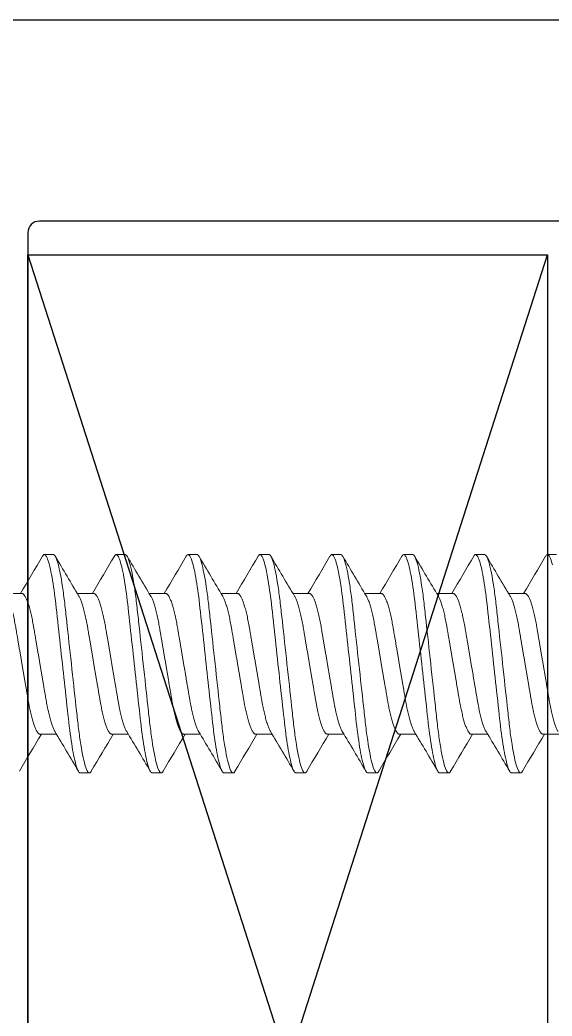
# Model space of a CAD drawing. Extents: x -7 to 79, y -106 to 76.
# Drawn here: x -3.732 to -3.269, y 56.915 to 57.782 of the extents above; entities that cross this region are included whole.
import ezdxf

# ---------------------------------------------------------------- set-up
doc = ezdxf.new("R2010")
doc.units = 0
doc.header["$MEASUREMENT"] = 0
doc.layers.get('0').update_dxf_attribs({"linetype": 'CONTINUOUS'})
for name, color, linetype in [('Ballons', 7, 'CONTINUOUS'), ('FRAME', 1, 'CONTINUOUS'), ('GLASS', 7, 'CONTINUOUS'), ('TEXT', 7, 'CONTINUOUS')]:
    doc.layers.add(name, color=color, linetype=linetype)

# ---------------------------------------------------------------- blocks, each defined once
blk = doc.blocks.new('no 10 1 in')
at = {"color": 7, "linetype": 'Continuous', "lineweight": 15}
for p, q in [((55.49545, 25.67204), (55.48764, 25.67204)), ((55.55795, 25.67204), (55.55014, 25.67204)), ((55.62045, 25.67204), (55.61264, 25.67204)), ((55.68295, 25.67204), (55.67514, 25.67204)), ((55.74545, 25.67204), (55.73764, 25.67204)), ((55.80795, 25.67204), (55.80014, 25.67204)), ((55.87045, 25.67204), (55.86264, 25.67204)), ((55.93295, 25.67204), (55.92514, 25.67204)), ((55.46811, 25.63821), (55.45375, 25.63821)), ((55.53061, 25.63821), (55.51625, 25.63821)), ((55.59311, 25.63821), (55.57875, 25.63821)), ((55.65561, 25.63821), (55.64125, 25.63821)), ((55.71811, 25.63821), (55.70375, 25.63821)), ((55.78061, 25.63821), (55.76625, 25.63821)), ((55.84311, 25.63821), (55.82875, 25.63821)), ((55.90561, 25.63821), (55.89125, 25.63821)), ((55.48373, 25.51587), (55.49809, 25.51587)), ((55.54623, 25.51587), (55.56059, 25.51587)), ((55.60873, 25.51587), (55.62309, 25.51587)), ((55.67123, 25.51587), (55.68559, 25.51587)), ((55.73373, 25.51587), (55.74809, 25.51587)), ((55.79623, 25.51587), (55.81059, 25.51587)), ((55.85873, 25.51587), (55.87309, 25.51587)), ((55.92123, 25.51587), (55.93559, 25.51587)), ((55.51889, 25.48204), (55.5267, 25.48204)), ((55.58139, 25.48204), (55.5892, 25.48204)), ((55.64389, 25.48204), (55.6517, 25.48204)), ((55.70639, 25.48204), (55.7142, 25.48204)), ((55.76889, 25.48204), (55.7767, 25.48204)), ((55.83139, 25.48204), (55.8392, 25.48204)), ((55.89389, 25.48204), (55.9017, 25.48204))]:
    blk.add_line(p, q, dxfattribs=at)
at = {"color": 7, "linetype": 'Continuous', "lineweight": 15, "flags": 128}
for points in [[(55.48597, 25.67055), (55.48605, 25.6707), (55.48647, 25.67129), (55.48687, 25.67171), (55.48726, 25.67196), (55.48764, 25.67204), (55.48807, 25.67194), (55.48852, 25.67161), (55.48898, 25.67107), (55.48946, 25.67029), (55.48995, 25.66928), (55.49044, 25.66807), (55.49094, 25.66663), (55.49145, 25.66496), (55.49196, 25.66308), (55.49242, 25.66122), (55.49288, 25.65919), (55.49334, 25.657), (55.49379, 25.65466), (55.49425, 25.65217), (55.4947, 25.64954), (55.49515, 25.64679), (55.49559, 25.64391), (55.496, 25.64108), (55.4964, 25.63816), (55.4968, 25.63515), (55.49718, 25.63208), (55.49756, 25.62895), (55.49792, 25.62576), (55.49834, 25.62193), (55.49878, 25.61796), (55.49923, 25.61385), (55.49969, 25.60963), (55.50012, 25.60576), (55.50055, 25.60181), (55.50099, 25.59779), (55.50144, 25.59371), (55.50189, 25.58959), (55.50234, 25.58543), (55.5028, 25.58124), (55.50326, 25.57704), (55.5037, 25.57305), (55.50414, 25.56907), (55.50457, 25.56512), (55.505, 25.56119), (55.50543, 25.5573), (55.50585, 25.55347), (55.50634, 25.54903), (55.50681, 25.54468), (55.50728, 25.54045), (55.50773, 25.53634), (55.50812, 25.53278), (55.5085, 25.52934), (55.50887, 25.52597), (55.50927, 25.52266), (55.50967, 25.51941), (55.51008, 25.51624), (55.51051, 25.51316), (55.51094, 25.51018), (55.51136, 25.50744), (55.51178, 25.50481), (55.51221, 25.5023), (55.51264, 25.49991), (55.51308, 25.49766), (55.51352, 25.49553), (55.51403, 25.49322), (55.51455, 25.49111), (55.51506, 25.48922), (55.51556, 25.48754), (55.51601, 25.48623), (55.51645, 25.48511), (55.51688, 25.48416), (55.5173, 25.48339), (55.51772, 25.48279), (55.51812, 25.48237), (55.51851, 25.48213), (55.51889, 25.48204), (55.51889, 25.48204)], [(55.54847, 25.67055), (55.54855, 25.6707), (55.54897, 25.67129), (55.54937, 25.67171), (55.54976, 25.67196), (55.55014, 25.67204), (55.55057, 25.67194), (55.55102, 25.67161), (55.55148, 25.67107), (55.55196, 25.67029), (55.55245, 25.66928), (55.55294, 25.66807), (55.55344, 25.66663), (55.55395, 25.66496), (55.55446, 25.66308), (55.55492, 25.66122), (55.55538, 25.65919), (55.55584, 25.657), (55.55629, 25.65466), (55.55675, 25.65217), (55.5572, 25.64954), (55.55765, 25.64679), (55.55809, 25.64391), (55.5585, 25.64108), (55.5589, 25.63816), (55.5593, 25.63515), (55.55968, 25.63208), (55.56006, 25.62895), (55.56042, 25.62576), (55.56084, 25.62193), (55.56128, 25.61796), (55.56173, 25.61385), (55.56219, 25.60963), (55.56262, 25.60576), (55.56305, 25.60181), (55.56349, 25.59779), (55.56394, 25.59371), (55.56439, 25.58959), (55.56484, 25.58543), (55.5653, 25.58124), (55.56576, 25.57704), (55.5662, 25.57305), (55.56664, 25.56907), (55.56707, 25.56512), (55.5675, 25.56119), (55.56793, 25.5573), (55.56835, 25.55347), (55.56884, 25.54903), (55.56931, 25.54468), (55.56978, 25.54045), (55.57023, 25.53634), (55.57062, 25.53278), (55.571, 25.52934), (55.57137, 25.52597), (55.57177, 25.52266), (55.57217, 25.51941), (55.57258, 25.51624), (55.57301, 25.51316), (55.57344, 25.51018), (55.57386, 25.50744), (55.57428, 25.50481), (55.57471, 25.5023), (55.57514, 25.49991), (55.57558, 25.49766), (55.57602, 25.49553), (55.57653, 25.49322), (55.57705, 25.49111), (55.57756, 25.48922), (55.57806, 25.48754), (55.57851, 25.48623), (55.57895, 25.48511), (55.57938, 25.48416), (55.5798, 25.48339), (55.58022, 25.48279), (55.58062, 25.48237), (55.58101, 25.48213), (55.58139, 25.48204), (55.58139, 25.48204)], [(55.61097, 25.67055), (55.61105, 25.6707), (55.61147, 25.67129), (55.61187, 25.67171), (55.61226, 25.67196), (55.61264, 25.67204), (55.61307, 25.67194), (55.61352, 25.67161), (55.61398, 25.67107), (55.61446, 25.67029), (55.61495, 25.66928), (55.61544, 25.66807), (55.61594, 25.66663), (55.61645, 25.66496), (55.61696, 25.66308), (55.61742, 25.66122), (55.61788, 25.65919), (55.61834, 25.657), (55.61879, 25.65466), (55.61925, 25.65217), (55.6197, 25.64954), (55.62015, 25.64679), (55.62059, 25.64391), (55.621, 25.64108), (55.6214, 25.63816), (55.6218, 25.63515), (55.62218, 25.63208), (55.62256, 25.62895), (55.62292, 25.62576), (55.62334, 25.62193), (55.62378, 25.61796), (55.62423, 25.61385), (55.62469, 25.60963), (55.62512, 25.60576), (55.62555, 25.60181), (55.62599, 25.59779), (55.62644, 25.59371), (55.62689, 25.58959), (55.62734, 25.58543), (55.6278, 25.58124), (55.62826, 25.57704), (55.6287, 25.57305), (55.62914, 25.56907), (55.62957, 25.56512), (55.63, 25.56119), (55.63043, 25.5573), (55.63085, 25.55347), (55.63134, 25.54903), (55.63181, 25.54468), (55.63228, 25.54045), (55.63273, 25.53634), (55.63312, 25.53278), (55.6335, 25.52934), (55.63387, 25.52597), (55.63427, 25.52266), (55.63467, 25.51941), (55.63508, 25.51624), (55.63551, 25.51316), (55.63594, 25.51018), (55.63636, 25.50744), (55.63678, 25.50481), (55.63721, 25.5023), (55.63764, 25.49991), (55.63808, 25.49766), (55.63852, 25.49553), (55.63903, 25.49322), (55.63955, 25.49111), (55.64006, 25.48922), (55.64056, 25.48754), (55.64101, 25.48623), (55.64145, 25.48511), (55.64188, 25.48416), (55.6423, 25.48339), (55.64272, 25.48279), (55.64312, 25.48237), (55.64351, 25.48213), (55.64389, 25.48204), (55.64389, 25.48204)], [(55.67347, 25.67055), (55.67355, 25.6707), (55.67397, 25.67129), (55.67437, 25.67171), (55.67476, 25.67196), (55.67514, 25.67204), (55.67557, 25.67194), (55.67602, 25.67161), (55.67648, 25.67107), (55.67696, 25.67029), (55.67745, 25.66928), (55.67794, 25.66807), (55.67844, 25.66663), (55.67895, 25.66496), (55.67946, 25.66308), (55.67992, 25.66122), (55.68038, 25.65919), (55.68084, 25.657), (55.68129, 25.65466), (55.68175, 25.65217), (55.6822, 25.64954), (55.68265, 25.64679), (55.68309, 25.64391), (55.6835, 25.64108), (55.6839, 25.63816), (55.6843, 25.63515), (55.68468, 25.63208), (55.68506, 25.62895), (55.68542, 25.62576), (55.68584, 25.62193), (55.68628, 25.61796), (55.68673, 25.61385), (55.68719, 25.60963), (55.68762, 25.60576), (55.68805, 25.60181), (55.68849, 25.59779), (55.68894, 25.59371), (55.68939, 25.58959), (55.68984, 25.58543), (55.6903, 25.58124), (55.69076, 25.57704), (55.6912, 25.57305), (55.69164, 25.56907), (55.69207, 25.56512), (55.6925, 25.56119), (55.69293, 25.5573), (55.69335, 25.55347), (55.69384, 25.54903), (55.69431, 25.54468), (55.69478, 25.54045), (55.69523, 25.53634), (55.69562, 25.53278), (55.696, 25.52934), (55.69637, 25.52597), (55.69677, 25.52266), (55.69717, 25.51941), (55.69758, 25.51624), (55.69801, 25.51316), (55.69844, 25.51018), (55.69886, 25.50744), (55.69928, 25.50481), (55.69971, 25.5023), (55.70014, 25.49991), (55.70058, 25.49766), (55.70102, 25.49553), (55.70153, 25.49322), (55.70205, 25.49111), (55.70256, 25.48922), (55.70306, 25.48754), (55.70351, 25.48623), (55.70395, 25.48511), (55.70438, 25.48416), (55.7048, 25.48339), (55.70522, 25.48279), (55.70562, 25.48237), (55.70601, 25.48213), (55.70639, 25.48204), (55.70639, 25.48204)], [(55.73597, 25.67055), (55.73605, 25.6707), (55.73647, 25.67129), (55.73687, 25.67171), (55.73726, 25.67196), (55.73764, 25.67204), (55.73807, 25.67194), (55.73852, 25.67161), (55.73898, 25.67107), (55.73946, 25.67029), (55.73995, 25.66928), (55.74044, 25.66807), (55.74094, 25.66663), (55.74145, 25.66496), (55.74196, 25.66308), (55.74242, 25.66122), (55.74288, 25.65919), (55.74334, 25.657), (55.74379, 25.65466), (55.74425, 25.65217), (55.7447, 25.64954), (55.74515, 25.64679), (55.74559, 25.64391), (55.746, 25.64108), (55.7464, 25.63816), (55.7468, 25.63515), (55.74718, 25.63208), (55.74756, 25.62895), (55.74792, 25.62576), (55.74834, 25.62193), (55.74878, 25.61796), (55.74923, 25.61385), (55.74969, 25.60963), (55.75012, 25.60576), (55.75055, 25.60181), (55.75099, 25.59779), (55.75144, 25.59371), (55.75189, 25.58959), (55.75234, 25.58543), (55.7528, 25.58124), (55.75326, 25.57704), (55.7537, 25.57305), (55.75414, 25.56907), (55.75457, 25.56512), (55.755, 25.56119), (55.75543, 25.5573), (55.75585, 25.55347), (55.75634, 25.54903), (55.75681, 25.54468), (55.75728, 25.54045), (55.75773, 25.53634), (55.75812, 25.53278), (55.7585, 25.52934), (55.75887, 25.52597), (55.75927, 25.52266), (55.75967, 25.51941), (55.76008, 25.51624), (55.76051, 25.51316), (55.76094, 25.51018), (55.76136, 25.50744), (55.76178, 25.50481), (55.76221, 25.5023), (55.76264, 25.49991), (55.76308, 25.49766), (55.76352, 25.49553), (55.76403, 25.49322), (55.76455, 25.49111), (55.76506, 25.48922), (55.76556, 25.48754), (55.76601, 25.48623), (55.76645, 25.48511), (55.76688, 25.48416), (55.7673, 25.48339), (55.76772, 25.48279), (55.76812, 25.48237), (55.76851, 25.48213), (55.76889, 25.48204), (55.76889, 25.48204)], [(55.79847, 25.67055), (55.79855, 25.6707), (55.79897, 25.67129), (55.79937, 25.67171), (55.79976, 25.67196), (55.80014, 25.67204), (55.80057, 25.67194), (55.80102, 25.67161), (55.80148, 25.67107), (55.80196, 25.67029), (55.80245, 25.66928), (55.80294, 25.66807), (55.80344, 25.66663), (55.80395, 25.66496), (55.80446, 25.66308), (55.80492, 25.66122), (55.80538, 25.65919), (55.80584, 25.657), (55.80629, 25.65466), (55.80675, 25.65217), (55.8072, 25.64954), (55.80765, 25.64679), (55.80809, 25.64391), (55.8085, 25.64108), (55.8089, 25.63816), (55.8093, 25.63515), (55.80968, 25.63208), (55.81006, 25.62895), (55.81042, 25.62576), (55.81084, 25.62193), (55.81128, 25.61796), (55.81173, 25.61385), (55.81219, 25.60963), (55.81262, 25.60576), (55.81305, 25.60181), (55.81349, 25.59779), (55.81394, 25.59371), (55.81439, 25.58959), (55.81484, 25.58543), (55.8153, 25.58124), (55.81576, 25.57704), (55.8162, 25.57305), (55.81664, 25.56907), (55.81707, 25.56512), (55.8175, 25.56119), (55.81793, 25.5573), (55.81835, 25.55347), (55.81884, 25.54903), (55.81931, 25.54468), (55.81978, 25.54045), (55.82023, 25.53634), (55.82062, 25.53278), (55.821, 25.52934), (55.82137, 25.52597), (55.82177, 25.52266), (55.82217, 25.51941), (55.82258, 25.51624), (55.82301, 25.51316), (55.82344, 25.51018), (55.82386, 25.50744), (55.82428, 25.50481), (55.82471, 25.5023), (55.82514, 25.49991), (55.82558, 25.49766), (55.82602, 25.49553), (55.82653, 25.49322), (55.82705, 25.49111), (55.82756, 25.48922), (55.82806, 25.48754), (55.82851, 25.48623), (55.82895, 25.48511), (55.82938, 25.48416), (55.8298, 25.48339), (55.83022, 25.48279), (55.83062, 25.48237), (55.83101, 25.48213), (55.83139, 25.48204), (55.83139, 25.48204)], [(55.86097, 25.67055), (55.86105, 25.6707), (55.86147, 25.67129), (55.86187, 25.67171), (55.86226, 25.67196), (55.86264, 25.67204), (55.86307, 25.67194), (55.86352, 25.67161), (55.86398, 25.67107), (55.86446, 25.67029), (55.86495, 25.66928), (55.86544, 25.66807), (55.86594, 25.66663), (55.86645, 25.66496), (55.86696, 25.66308), (55.86742, 25.66122), (55.86788, 25.65919), (55.86834, 25.657), (55.86879, 25.65466), (55.86925, 25.65217), (55.8697, 25.64954), (55.87015, 25.64679), (55.87059, 25.64391), (55.871, 25.64108), (55.8714, 25.63816), (55.8718, 25.63515), (55.87218, 25.63208), (55.87256, 25.62895), (55.87292, 25.62576), (55.87334, 25.62193), (55.87378, 25.61796), (55.87423, 25.61385), (55.87469, 25.60963), (55.87512, 25.60576), (55.87555, 25.60181), (55.87599, 25.59779), (55.87644, 25.59371), (55.87689, 25.58959), (55.87735, 25.58543), (55.8778, 25.58124), (55.87826, 25.57704), (55.8787, 25.57305), (55.87914, 25.56907), (55.87957, 25.56512), (55.88, 25.56119), (55.88043, 25.5573), (55.88085, 25.55347), (55.88134, 25.54903), (55.88181, 25.54468), (55.88228, 25.54045), (55.88273, 25.53634), (55.88312, 25.53278), (55.8835, 25.52934), (55.88387, 25.52597), (55.88427, 25.52266), (55.88467, 25.51941), (55.88508, 25.51624), (55.88551, 25.51316), (55.88594, 25.51018), (55.88636, 25.50744), (55.88678, 25.50481), (55.88721, 25.5023), (55.88764, 25.49991), (55.88808, 25.49766), (55.88852, 25.49553), (55.88903, 25.49322), (55.88955, 25.49111), (55.89006, 25.48922), (55.89056, 25.48754), (55.89101, 25.48623), (55.89145, 25.48511), (55.89188, 25.48416), (55.8923, 25.48339), (55.89272, 25.48279), (55.89312, 25.48237), (55.89351, 25.48213), (55.89389, 25.48204), (55.89389, 25.48204)], [(55.92347, 25.67055), (55.92355, 25.6707), (55.92397, 25.67129), (55.92437, 25.67171), (55.92476, 25.67196), (55.92514, 25.67204), (55.92557, 25.67194), (55.92602, 25.67161), (55.92648, 25.67107), (55.92696, 25.67029), (55.92745, 25.66928), (55.92794, 25.66807), (55.92844, 25.66663), (55.92895, 25.66496), (55.92946, 25.66308)]]:
    blk.add_lwpolyline(points, dxfattribs=at)
at = {"color": 7, "linetype": 'Continuous', "lineweight": 15}
for centre, radius, start, end in [((51.88177, 27.78026), 4.17626, 329.14206, 329.65768), ((58.98232, 27.71023), 4.03818, 210.33778, 210.91007), ((51.94472, 27.78), 4.17573, 329.14203, 329.65771), ((59.04361, 27.70951), 4.03677, 210.33766, 210.91015), ((52.00878, 27.77907), 4.17391, 329.14192, 329.65783), ((59.10684, 27.70995), 4.03762, 210.33772, 210.91009), ((52.06952, 27.78012), 4.17597, 329.14199, 329.65765), ((59.1708, 27.71082), 4.03932, 210.33784, 210.90997), ((52.12977, 27.78144), 4.17858, 329.1422, 329.65754), ((59.23435, 27.71143), 4.04053, 210.33792, 210.90988), ((52.19381, 27.78053), 4.17679, 329.14209, 329.65765), ((59.2953, 27.71052), 4.03873, 210.33784, 210.91006), ((52.25722, 27.78), 4.17573, 329.14203, 329.65771), ((59.35735, 27.71025), 4.03821, 210.33772, 210.91), ((52.31931, 27.78024), 4.17621, 329.14196, 329.65759), ((52.03059, 23.44301), 4.03984, 30.3379, 30.90996), ((52.09232, 23.44255), 4.04074, 30.33794, 30.90987), ((52.15586, 23.44317), 4.03952, 30.33785, 30.90996), ((52.21836, 23.44317), 4.03952, 30.33785, 30.90996), ((52.28233, 23.44403), 4.03782, 30.33773, 30.91008), ((52.34241, 23.4426), 4.04064, 30.33798, 30.90992), ((52.40682, 23.44374), 4.03841, 30.33773, 30.90999), ((59.06968, 23.37405), 4.1758, 149.14203, 149.65771), ((59.13264, 23.37379), 4.17633, 149.14206, 149.65768), ((59.19514, 23.37379), 4.17633, 149.14206, 149.65768), ((59.2585, 23.37327), 4.17734, 149.14208, 149.65757), ((59.321, 23.37327), 4.17734, 149.14208, 149.65757), ((59.38173, 23.37432), 4.17528, 149.142, 149.65774), ((59.4507, 23.3705), 4.18279, 149.14246, 149.65728), ((59.5083, 23.37339), 4.1771, 149.14211, 149.65763)]:
    blk.add_arc(centre, radius, start, end, dxfattribs=at)
for points, knots in [([(55.49545, 25.67204), (55.49658, 25.67204), (55.49789, 25.66973), (55.50065, 25.6601), (55.50208, 25.65279), (55.50406, 25.63947), (55.5047, 25.63465), (55.50588, 25.62461), (55.50643, 25.61939), (55.50829, 25.60246), (55.50968, 25.58977), (55.51247, 25.56432), (55.51386, 25.55163), (55.51572, 25.5347), (55.51627, 25.52948), (55.51746, 25.51943), (55.51809, 25.51462), (55.52007, 25.50129), (55.52151, 25.49399), (55.52426, 25.48436), (55.52557, 25.48204), (55.5267, 25.48204)], [0, 0, 0, 0, 0.125, 0.125, 0.25, 0.25, 0.3125, 0.3125, 0.375, 0.375, 0.5, 0.5, 0.625, 0.625, 0.6875, 0.6875, 0.75, 0.75, 0.875, 0.875, 1, 1, 1, 1]), ([(55.55795, 25.67204), (55.55908, 25.67204), (55.56039, 25.66973), (55.56315, 25.6601), (55.56458, 25.65279), (55.56656, 25.63947), (55.5672, 25.63465), (55.56838, 25.62461), (55.56893, 25.61939), (55.57079, 25.60246), (55.57218, 25.58977), (55.57497, 25.56432), (55.57636, 25.55163), (55.57822, 25.5347), (55.57877, 25.52948), (55.57996, 25.51943), (55.58059, 25.51462), (55.58257, 25.50129), (55.58401, 25.49399), (55.58676, 25.48436), (55.58807, 25.48204), (55.5892, 25.48204)], [0, 0, 0, 0, 0.125, 0.125, 0.25, 0.25, 0.3125, 0.3125, 0.375, 0.375, 0.5, 0.5, 0.625, 0.625, 0.6875, 0.6875, 0.75, 0.75, 0.875, 0.875, 1, 1, 1, 1]), ([(55.62045, 25.67204), (55.62158, 25.67204), (55.62289, 25.66973), (55.62565, 25.6601), (55.62708, 25.65279), (55.62906, 25.63947), (55.6297, 25.63465), (55.63088, 25.62461), (55.63143, 25.61939), (55.63329, 25.60246), (55.63468, 25.58977), (55.63747, 25.56432), (55.63886, 25.55163), (55.64072, 25.5347), (55.64127, 25.52948), (55.64246, 25.51943), (55.64309, 25.51462), (55.64507, 25.50129), (55.64651, 25.49399), (55.64926, 25.48436), (55.65057, 25.48204), (55.6517, 25.48204)], [0, 0, 0, 0, 0.125, 0.125, 0.25, 0.25, 0.3125, 0.3125, 0.375, 0.375, 0.5, 0.5, 0.625, 0.625, 0.6875, 0.6875, 0.75, 0.75, 0.875, 0.875, 1, 1, 1, 1]), ([(55.68295, 25.67204), (55.68408, 25.67204), (55.68539, 25.66973), (55.68815, 25.6601), (55.68958, 25.65279), (55.69156, 25.63947), (55.6922, 25.63465), (55.69338, 25.62461), (55.69393, 25.61939), (55.69579, 25.60246), (55.69718, 25.58977), (55.69997, 25.56432), (55.70136, 25.55163), (55.70322, 25.5347), (55.70377, 25.52948), (55.70496, 25.51943), (55.70559, 25.51462), (55.70757, 25.50129), (55.70901, 25.49399), (55.71176, 25.48436), (55.71307, 25.48204), (55.7142, 25.48204)], [0, 0, 0, 0, 0.125, 0.125, 0.25, 0.25, 0.3125, 0.3125, 0.375, 0.375, 0.5, 0.5, 0.625, 0.625, 0.6875, 0.6875, 0.75, 0.75, 0.875, 0.875, 1, 1, 1, 1]), ([(55.74545, 25.67204), (55.74658, 25.67204), (55.74789, 25.66973), (55.75065, 25.6601), (55.75208, 25.65279), (55.75406, 25.63947), (55.7547, 25.63465), (55.75588, 25.62461), (55.75643, 25.61939), (55.75829, 25.60246), (55.75968, 25.58977), (55.76247, 25.56432), (55.76386, 25.55163), (55.76572, 25.5347), (55.76627, 25.52948), (55.76746, 25.51943), (55.76809, 25.51462), (55.77007, 25.50129), (55.77151, 25.49399), (55.77426, 25.48436), (55.77557, 25.48204), (55.7767, 25.48204)], [0, 0, 0, 0, 0.125, 0.125, 0.25, 0.25, 0.3125, 0.3125, 0.375, 0.375, 0.5, 0.5, 0.625, 0.625, 0.6875, 0.6875, 0.75, 0.75, 0.875, 0.875, 1, 1, 1, 1]), ([(55.80795, 25.67204), (55.80908, 25.67204), (55.81039, 25.66973), (55.81315, 25.6601), (55.81458, 25.65279), (55.81656, 25.63947), (55.8172, 25.63465), (55.81838, 25.62461), (55.81893, 25.61939), (55.82079, 25.60246), (55.82218, 25.58977), (55.82497, 25.56432), (55.82636, 25.55163), (55.82822, 25.5347), (55.82877, 25.52948), (55.82996, 25.51943), (55.83059, 25.51462), (55.83257, 25.50129), (55.83401, 25.49399), (55.83676, 25.48436), (55.83807, 25.48204), (55.8392, 25.48204)], [0, 0, 0, 0, 0.125, 0.125, 0.25, 0.25, 0.3125, 0.3125, 0.375, 0.375, 0.5, 0.5, 0.625, 0.625, 0.6875, 0.6875, 0.75, 0.75, 0.875, 0.875, 1, 1, 1, 1]), ([(55.87045, 25.67204), (55.87158, 25.67204), (55.87289, 25.66973), (55.87565, 25.6601), (55.87708, 25.65279), (55.87906, 25.63947), (55.8797, 25.63465), (55.88088, 25.62461), (55.88143, 25.61939), (55.88329, 25.60246), (55.88468, 25.58977), (55.88747, 25.56432), (55.88886, 25.55163), (55.89072, 25.5347), (55.89127, 25.52948), (55.89246, 25.51943), (55.89309, 25.51462), (55.89507, 25.50129), (55.89651, 25.49399), (55.89926, 25.48436), (55.90057, 25.48204), (55.9017, 25.48204)], [0, 0, 0, 0, 0.125, 0.125, 0.25, 0.25, 0.3125, 0.3125, 0.375, 0.375, 0.5, 0.5, 0.625, 0.625, 0.6875, 0.6875, 0.75, 0.75, 0.875, 0.875, 1, 1, 1, 1]), ([(55.46811, 25.63821), (55.46827, 25.6382), (55.46859, 25.63816), (55.4691, 25.63789), (55.46962, 25.63746), (55.47016, 25.63683), (55.47071, 25.63602), (55.47127, 25.63502), (55.47184, 25.63384), (55.47243, 25.63245), (55.47304, 25.63085), (55.47365, 25.62904), (55.47426, 25.62705), (55.47487, 25.62489), (55.47547, 25.62258), (55.47605, 25.62017), (55.47661, 25.61767), (55.47714, 25.61512), (55.47766, 25.61247), (55.47816, 25.60976), (55.47864, 25.60697), (55.47913, 25.60409), (55.47963, 25.60111), (55.48017, 25.59797), (55.48073, 25.59469), (55.48131, 25.59127), (55.48191, 25.58778), (55.48251, 25.58423), (55.48312, 25.58065), (55.48372, 25.5771), (55.48432, 25.5736), (55.4849, 25.57018), (55.48548, 25.56679), (55.48605, 25.56345), (55.48661, 25.56017), (55.48715, 25.55696), (55.48768, 25.55385), (55.4882, 25.55079), (55.48871, 25.54779), (55.48921, 25.54485), (55.48973, 25.54199), (55.49027, 25.53922), (55.49083, 25.53653), (55.4914, 25.534), (55.49197, 25.53162), (55.49254, 25.5294), (55.49312, 25.52732), (55.4937, 25.5254), (55.49429, 25.52363), (55.49487, 25.52204), (55.49546, 25.52062), (55.49604, 25.51938), (55.49645, 25.51859), (55.49666, 25.51826), (55.49668, 25.51824)], [0, 0, 0, 0, 0.018425, 0.037098, 0.055995, 0.075092, 0.094361, 0.113774, 0.1333, 0.152908, 0.173502, 0.194114, 0.214705, 0.235238, 0.255675, 0.275982, 0.295213, 0.314265, 0.333111, 0.351727, 0.370105, 0.388591, 0.407319, 0.426267, 0.446322, 0.466559, 0.486941, 0.507436, 0.528005, 0.548612, 0.568283, 0.587921, 0.607494, 0.626969, 0.646317, 0.665508, 0.684513, 0.703307, 0.722741, 0.74198, 0.761439, 0.781155, 0.801099, 0.821241, 0.840622, 0.860124, 0.879715, 0.899364, 0.919038, 0.938704, 0.95833, 0.977882, 0.998253, 1, 1, 1, 1]), ([(55.53061, 25.63821), (55.53077, 25.6382), (55.53109, 25.63816), (55.5316, 25.63789), (55.53212, 25.63746), (55.53266, 25.63683), (55.53321, 25.63602), (55.53377, 25.63502), (55.53434, 25.63384), (55.53493, 25.63245), (55.53554, 25.63085), (55.53615, 25.62904), (55.53676, 25.62705), (55.53737, 25.62489), (55.53797, 25.62258), (55.53855, 25.62017), (55.53911, 25.61767), (55.53964, 25.61512), (55.54016, 25.61247), (55.54066, 25.60976), (55.54114, 25.60697), (55.54163, 25.60409), (55.54213, 25.60111), (55.54267, 25.59797), (55.54323, 25.59469), (55.54381, 25.59127), (55.54441, 25.58778), (55.54501, 25.58423), (55.54562, 25.58065), (55.54622, 25.5771), (55.54682, 25.5736), (55.5474, 25.57018), (55.54798, 25.56679), (55.54855, 25.56345), (55.54911, 25.56017), (55.54965, 25.55696), (55.55018, 25.55385), (55.5507, 25.55079), (55.55121, 25.54779), (55.55171, 25.54485), (55.55223, 25.54199), (55.55277, 25.53922), (55.55333, 25.53653), (55.5539, 25.534), (55.55447, 25.53162), (55.55504, 25.5294), (55.55562, 25.52732), (55.5562, 25.5254), (55.55679, 25.52363), (55.55737, 25.52204), (55.55796, 25.52062), (55.55854, 25.51938), (55.55895, 25.51859), (55.55916, 25.51826), (55.55918, 25.51824)], [0, 0, 0, 0, 0.018425, 0.037098, 0.055995, 0.075092, 0.094361, 0.113774, 0.1333, 0.152908, 0.173502, 0.194114, 0.214705, 0.235238, 0.255675, 0.275982, 0.295213, 0.314265, 0.333111, 0.351727, 0.370105, 0.388591, 0.407319, 0.426267, 0.446322, 0.466559, 0.486941, 0.507436, 0.528005, 0.548612, 0.568283, 0.587921, 0.607494, 0.62697, 0.646317, 0.665508, 0.684513, 0.703307, 0.722741, 0.74198, 0.761439, 0.781155, 0.801099, 0.821241, 0.840622, 0.860124, 0.879715, 0.899364, 0.919038, 0.938704, 0.95833, 0.977882, 0.998253, 1, 1, 1, 1]), ([(55.59311, 25.63821), (55.59327, 25.6382), (55.59359, 25.63816), (55.5941, 25.63789), (55.59462, 25.63746), (55.59516, 25.63683), (55.59571, 25.63602), (55.59627, 25.63502), (55.59684, 25.63384), (55.59743, 25.63245), (55.59804, 25.63085), (55.59865, 25.62904), (55.59926, 25.62705), (55.59987, 25.62489), (55.60047, 25.62258), (55.60105, 25.62017), (55.60161, 25.61767), (55.60214, 25.61512), (55.60266, 25.61247), (55.60316, 25.60976), (55.60364, 25.60697), (55.60413, 25.60409), (55.60463, 25.60111), (55.60517, 25.59797), (55.60573, 25.59469), (55.60631, 25.59127), (55.60691, 25.58778), (55.60751, 25.58423), (55.60812, 25.58065), (55.60872, 25.5771), (55.60932, 25.5736), (55.6099, 25.57018), (55.61048, 25.56679), (55.61105, 25.56345), (55.61161, 25.56017), (55.61215, 25.55696), (55.61268, 25.55385), (55.6132, 25.55079), (55.61371, 25.54779), (55.61421, 25.54485), (55.61473, 25.54199), (55.61527, 25.53922), (55.61583, 25.53653), (55.6164, 25.534), (55.61697, 25.53162), (55.61754, 25.5294), (55.61812, 25.52732), (55.6187, 25.5254), (55.61929, 25.52363), (55.61987, 25.52204), (55.62046, 25.52062), (55.62104, 25.51938), (55.62145, 25.51859), (55.62166, 25.51826), (55.62168, 25.51824)], [0, 0, 0, 0, 0.018425, 0.037098, 0.055995, 0.075092, 0.094361, 0.113774, 0.1333, 0.152908, 0.173502, 0.194114, 0.214705, 0.235238, 0.255675, 0.275982, 0.295213, 0.314265, 0.333111, 0.351727, 0.370105, 0.388591, 0.407319, 0.426267, 0.446322, 0.466559, 0.486941, 0.507436, 0.528005, 0.548612, 0.568283, 0.587921, 0.607494, 0.626969, 0.646317, 0.665508, 0.684513, 0.703307, 0.722741, 0.74198, 0.761439, 0.781155, 0.801099, 0.821241, 0.840622, 0.860124, 0.879715, 0.899364, 0.919038, 0.938704, 0.95833, 0.977882, 0.998253, 1, 1, 1, 1]), ([(55.65561, 25.63821), (55.65577, 25.6382), (55.65609, 25.63816), (55.6566, 25.63789), (55.65712, 25.63746), (55.65766, 25.63683), (55.65821, 25.63602), (55.65877, 25.63502), (55.65934, 25.63384), (55.65993, 25.63245), (55.66054, 25.63085), (55.66115, 25.62904), (55.66176, 25.62705), (55.66237, 25.62489), (55.66297, 25.62258), (55.66355, 25.62017), (55.66411, 25.61767), (55.66464, 25.61512), (55.66516, 25.61247), (55.66566, 25.60976), (55.66614, 25.60697), (55.66663, 25.60409), (55.66713, 25.60111), (55.66767, 25.59797), (55.66823, 25.59469), (55.66881, 25.59127), (55.66941, 25.58778), (55.67001, 25.58423), (55.67062, 25.58065), (55.67122, 25.5771), (55.67182, 25.5736), (55.6724, 25.57018), (55.67298, 25.56679), (55.67355, 25.56345), (55.67411, 25.56017), (55.67465, 25.55696), (55.67518, 25.55385), (55.6757, 25.55079), (55.67621, 25.54779), (55.67671, 25.54485), (55.67723, 25.54199), (55.67777, 25.53922), (55.67833, 25.53653), (55.6789, 25.534), (55.67947, 25.53162), (55.68004, 25.5294), (55.68062, 25.52732), (55.6812, 25.5254), (55.68179, 25.52363), (55.68237, 25.52204), (55.68296, 25.52062), (55.68354, 25.51938), (55.68395, 25.51859), (55.68416, 25.51826), (55.68418, 25.51824)], [0, 0, 0, 0, 0.018425, 0.037098, 0.055995, 0.075092, 0.094361, 0.113774, 0.1333, 0.152908, 0.173502, 0.194114, 0.214705, 0.235238, 0.255675, 0.275982, 0.295213, 0.314265, 0.333111, 0.351727, 0.370105, 0.388591, 0.407319, 0.426267, 0.446322, 0.466559, 0.486941, 0.507436, 0.528005, 0.548612, 0.568283, 0.587921, 0.607494, 0.626969, 0.646317, 0.665508, 0.684513, 0.703307, 0.722741, 0.74198, 0.761439, 0.781155, 0.801099, 0.821241, 0.840622, 0.860124, 0.879715, 0.899364, 0.919038, 0.938704, 0.95833, 0.977882, 0.998253, 1, 1, 1, 1]), ([(55.71811, 25.63821), (55.71827, 25.6382), (55.71859, 25.63816), (55.7191, 25.63789), (55.71962, 25.63746), (55.72016, 25.63683), (55.72071, 25.63602), (55.72127, 25.63502), (55.72184, 25.63384), (55.72243, 25.63245), (55.72304, 25.63085), (55.72365, 25.62904), (55.72426, 25.62705), (55.72487, 25.62489), (55.72547, 25.62258), (55.72605, 25.62017), (55.72661, 25.61767), (55.72714, 25.61512), (55.72766, 25.61247), (55.72816, 25.60976), (55.72864, 25.60697), (55.72913, 25.60409), (55.72963, 25.60111), (55.73017, 25.59797), (55.73073, 25.59469), (55.73131, 25.59127), (55.73191, 25.58778), (55.73251, 25.58423), (55.73312, 25.58065), (55.73372, 25.5771), (55.73432, 25.5736), (55.7349, 25.57018), (55.73548, 25.56679), (55.73605, 25.56345), (55.73661, 25.56017), (55.73715, 25.55696), (55.73768, 25.55385), (55.7382, 25.55079), (55.73871, 25.54779), (55.73921, 25.54485), (55.73973, 25.54199), (55.74027, 25.53922), (55.74083, 25.53653), (55.7414, 25.534), (55.74197, 25.53162), (55.74254, 25.5294), (55.74312, 25.52732), (55.7437, 25.5254), (55.74429, 25.52363), (55.74487, 25.52204), (55.74546, 25.52062), (55.74604, 25.51938), (55.74645, 25.51859), (55.74666, 25.51826), (55.74668, 25.51824)], [0, 0, 0, 0, 0.018425, 0.037098, 0.055995, 0.075092, 0.094361, 0.113774, 0.1333, 0.152908, 0.173502, 0.194114, 0.214705, 0.235238, 0.255675, 0.275982, 0.295213, 0.314265, 0.333111, 0.351727, 0.370105, 0.388591, 0.407319, 0.426267, 0.446323, 0.466559, 0.486941, 0.507436, 0.528005, 0.548612, 0.568283, 0.587921, 0.607494, 0.626969, 0.646317, 0.665508, 0.684513, 0.703307, 0.722741, 0.74198, 0.761439, 0.781155, 0.801099, 0.821241, 0.840622, 0.860124, 0.879715, 0.899364, 0.919038, 0.938704, 0.95833, 0.977882, 0.998253, 1, 1, 1, 1]), ([(55.78061, 25.63821), (55.78077, 25.6382), (55.78109, 25.63816), (55.7816, 25.63789), (55.78212, 25.63746), (55.78266, 25.63683), (55.78321, 25.63602), (55.78377, 25.63502), (55.78434, 25.63384), (55.78493, 25.63245), (55.78554, 25.63085), (55.78615, 25.62904), (55.78676, 25.62705), (55.78737, 25.62489), (55.78797, 25.62258), (55.78855, 25.62017), (55.78911, 25.61767), (55.78964, 25.61512), (55.79016, 25.61247), (55.79066, 25.60976), (55.79114, 25.60697), (55.79163, 25.60409), (55.79213, 25.60111), (55.79267, 25.59797), (55.79323, 25.59469), (55.79381, 25.59127), (55.79441, 25.58778), (55.79501, 25.58423), (55.79562, 25.58065), (55.79622, 25.5771), (55.79682, 25.5736), (55.7974, 25.57018), (55.79798, 25.56679), (55.79855, 25.56345), (55.79911, 25.56017), (55.79965, 25.55696), (55.80018, 25.55385), (55.8007, 25.55079), (55.80121, 25.54779), (55.80171, 25.54485), (55.80223, 25.54199), (55.80277, 25.53922), (55.80333, 25.53653), (55.8039, 25.534), (55.80447, 25.53162), (55.80504, 25.5294), (55.80562, 25.52732), (55.8062, 25.5254), (55.80679, 25.52363), (55.80737, 25.52204), (55.80796, 25.52062), (55.80854, 25.51938), (55.80895, 25.51859), (55.80916, 25.51826), (55.80918, 25.51824)], [0, 0, 0, 0, 0.018425, 0.037098, 0.055995, 0.075092, 0.094361, 0.113774, 0.1333, 0.152908, 0.173502, 0.194114, 0.214705, 0.235238, 0.255675, 0.275982, 0.295213, 0.314265, 0.333111, 0.351727, 0.370105, 0.388591, 0.407319, 0.426267, 0.446323, 0.466559, 0.486941, 0.507436, 0.528005, 0.548612, 0.568283, 0.587921, 0.607494, 0.626969, 0.646317, 0.665508, 0.684513, 0.703307, 0.722741, 0.74198, 0.761439, 0.781155, 0.801099, 0.821241, 0.840622, 0.860124, 0.879715, 0.899364, 0.919038, 0.938704, 0.95833, 0.977882, 0.998253, 1, 1, 1, 1]), ([(55.84311, 25.63821), (55.84327, 25.6382), (55.84359, 25.63816), (55.8441, 25.63789), (55.84462, 25.63746), (55.84516, 25.63683), (55.84571, 25.63602), (55.84627, 25.63502), (55.84684, 25.63384), (55.84743, 25.63245), (55.84804, 25.63085), (55.84865, 25.62904), (55.84926, 25.62705), (55.84987, 25.62489), (55.85047, 25.62258), (55.85105, 25.62017), (55.85161, 25.61767), (55.85214, 25.61512), (55.85266, 25.61247), (55.85316, 25.60976), (55.85364, 25.60697), (55.85413, 25.60409), (55.85463, 25.60111), (55.85517, 25.59797), (55.85573, 25.59469), (55.85631, 25.59127), (55.85691, 25.58778), (55.85751, 25.58423), (55.85812, 25.58065), (55.85872, 25.5771), (55.85932, 25.5736), (55.8599, 25.57018), (55.86048, 25.56679), (55.86105, 25.56345), (55.86161, 25.56017), (55.86215, 25.55696), (55.86268, 25.55385), (55.8632, 25.55079), (55.86371, 25.54779), (55.86421, 25.54485), (55.86473, 25.54199), (55.86527, 25.53922), (55.86583, 25.53653), (55.8664, 25.534), (55.86697, 25.53162), (55.86754, 25.5294), (55.86812, 25.52732), (55.8687, 25.5254), (55.86929, 25.52363), (55.86987, 25.52204), (55.87046, 25.52062), (55.87104, 25.51938), (55.87145, 25.51859), (55.87166, 25.51826), (55.87168, 25.51824)], [0, 0, 0, 0, 0.018425, 0.037098, 0.055995, 0.075092, 0.094361, 0.113774, 0.1333, 0.152908, 0.173502, 0.194114, 0.214705, 0.235238, 0.255675, 0.275982, 0.295213, 0.314265, 0.333111, 0.351727, 0.370105, 0.388591, 0.407319, 0.426267, 0.446322, 0.466559, 0.486941, 0.507436, 0.528005, 0.548612, 0.568283, 0.587921, 0.607494, 0.62697, 0.646317, 0.665508, 0.684513, 0.703307, 0.722741, 0.74198, 0.761439, 0.781155, 0.801099, 0.821241, 0.840622, 0.860124, 0.879715, 0.899364, 0.919038, 0.938704, 0.95833, 0.977882, 0.998253, 1, 1, 1, 1]), ([(55.90561, 25.63821), (55.90577, 25.6382), (55.90609, 25.63816), (55.9066, 25.63789), (55.90712, 25.63746), (55.90765, 25.63683), (55.90821, 25.63602), (55.90877, 25.63502), (55.90934, 25.63384), (55.90993, 25.63245), (55.91054, 25.63085), (55.91115, 25.62904), (55.91176, 25.62705), (55.91237, 25.62489), (55.91297, 25.62258), (55.91355, 25.62017), (55.91411, 25.61767), (55.91464, 25.61512), (55.91516, 25.61247), (55.91566, 25.60976), (55.91614, 25.60697), (55.91663, 25.60409), (55.91713, 25.60111), (55.91767, 25.59797), (55.91823, 25.59469), (55.91881, 25.59127), (55.91941, 25.58778), (55.92001, 25.58423), (55.92062, 25.58065), (55.92122, 25.5771), (55.92182, 25.5736), (55.9224, 25.57018), (55.92298, 25.56679), (55.92355, 25.56345), (55.92411, 25.56017), (55.92465, 25.55696), (55.92518, 25.55385), (55.9257, 25.55079), (55.92621, 25.54779), (55.92671, 25.54485), (55.92723, 25.54199), (55.92777, 25.53922), (55.92833, 25.53653), (55.9289, 25.534), (55.92947, 25.53162), (55.93004, 25.5294), (55.93062, 25.52732), (55.9312, 25.5254), (55.93179, 25.52363), (55.93237, 25.52204), (55.93296, 25.52062), (55.93354, 25.51938), (55.93395, 25.51859), (55.93416, 25.51826), (55.93418, 25.51824)], [0, 0, 0, 0, 0.018425, 0.037098, 0.055995, 0.075092, 0.094361, 0.113774, 0.1333, 0.152908, 0.173502, 0.194114, 0.214705, 0.235238, 0.255675, 0.275982, 0.295213, 0.314265, 0.333111, 0.351727, 0.370105, 0.388591, 0.407319, 0.426267, 0.446322, 0.466559, 0.486941, 0.507436, 0.528005, 0.548612, 0.568283, 0.587921, 0.607494, 0.626969, 0.646317, 0.665508, 0.684513, 0.703307, 0.722741, 0.74198, 0.761439, 0.781155, 0.801099, 0.821241, 0.840622, 0.860124, 0.879715, 0.899364, 0.919038, 0.938704, 0.95833, 0.977882, 0.998253, 1, 1, 1, 1]), ([(55.45517, 25.63584), (55.45533, 25.63557), (55.45567, 25.63497), (55.45622, 25.63383), (55.45681, 25.63245), (55.45741, 25.63085), (55.45803, 25.62904), (55.45864, 25.62705), (55.45925, 25.62489), (55.45984, 25.62258), (55.46042, 25.62017), (55.46098, 25.61767), (55.46152, 25.61512), (55.46203, 25.61247), (55.46253, 25.60976), (55.46301, 25.60697), (55.4635, 25.60409), (55.46401, 25.60111), (55.46454, 25.59797), (55.4651, 25.59469), (55.46569, 25.59127), (55.46628, 25.58778), (55.46688, 25.58423), (55.46749, 25.58065), (55.4681, 25.5771), (55.46869, 25.5736), (55.46928, 25.57018), (55.46985, 25.56679), (55.47042, 25.56345), (55.47098, 25.56017), (55.47153, 25.55696), (55.47206, 25.55385), (55.47258, 25.55079), (55.47309, 25.54779), (55.47359, 25.54485), (55.47411, 25.54199), (55.47465, 25.53922), (55.47521, 25.53653), (55.47577, 25.534), (55.47634, 25.53162), (55.47692, 25.5294), (55.47749, 25.52732), (55.47808, 25.5254), (55.47866, 25.52364), (55.47925, 25.52204), (55.47983, 25.52062), (55.48042, 25.51937), (55.481, 25.51829), (55.48158, 25.51739), (55.48215, 25.51671), (55.4827, 25.51622), (55.48323, 25.51593), (55.48356, 25.51589), (55.48373, 25.51587)], [0, 0, 0, 0, 0.016551, 0.036076, 0.055684, 0.076279, 0.09689, 0.117481, 0.138014, 0.158452, 0.178759, 0.19799, 0.217041, 0.235888, 0.254503, 0.272882, 0.291368, 0.310096, 0.329043, 0.349099, 0.369335, 0.389718, 0.410212, 0.430781, 0.451388, 0.471059, 0.490697, 0.51027, 0.529746, 0.549094, 0.568285, 0.58729, 0.606083, 0.625518, 0.644756, 0.664216, 0.683932, 0.703876, 0.724018, 0.743399, 0.7629, 0.782492, 0.802141, 0.821815, 0.841481, 0.861106, 0.880659, 0.90103, 0.921251, 0.941289, 0.961112, 0.980691, 1, 1, 1, 1]), ([(55.51767, 25.63584), (55.51783, 25.63557), (55.51817, 25.63497), (55.51872, 25.63383), (55.51931, 25.63245), (55.51991, 25.63085), (55.52053, 25.62904), (55.52114, 25.62705), (55.52175, 25.62489), (55.52234, 25.62258), (55.52292, 25.62017), (55.52348, 25.61767), (55.52402, 25.61512), (55.52453, 25.61247), (55.52503, 25.60976), (55.52551, 25.60697), (55.526, 25.60409), (55.52651, 25.60111), (55.52704, 25.59797), (55.5276, 25.59469), (55.52819, 25.59127), (55.52878, 25.58778), (55.52938, 25.58423), (55.52999, 25.58065), (55.5306, 25.5771), (55.53119, 25.5736), (55.53178, 25.57018), (55.53235, 25.56679), (55.53292, 25.56345), (55.53348, 25.56017), (55.53403, 25.55696), (55.53456, 25.55385), (55.53508, 25.55079), (55.53559, 25.54779), (55.53609, 25.54485), (55.53661, 25.54199), (55.53715, 25.53922), (55.53771, 25.53653), (55.53827, 25.534), (55.53884, 25.53162), (55.53942, 25.5294), (55.53999, 25.52732), (55.54058, 25.5254), (55.54116, 25.52364), (55.54175, 25.52204), (55.54233, 25.52062), (55.54292, 25.51937), (55.5435, 25.51829), (55.54408, 25.51739), (55.54465, 25.51671), (55.5452, 25.51622), (55.54573, 25.51593), (55.54606, 25.51589), (55.54623, 25.51587)], [0, 0, 0, 0, 0.01655, 0.036076, 0.055684, 0.076279, 0.09689, 0.117481, 0.138014, 0.158452, 0.178759, 0.19799, 0.217041, 0.235888, 0.254503, 0.272882, 0.291368, 0.310096, 0.329043, 0.349099, 0.369335, 0.389718, 0.410212, 0.430781, 0.451388, 0.471059, 0.490697, 0.51027, 0.529746, 0.549094, 0.568285, 0.58729, 0.606083, 0.625518, 0.644756, 0.664216, 0.683932, 0.703876, 0.724018, 0.743399, 0.7629, 0.782492, 0.802141, 0.821815, 0.841481, 0.861106, 0.880659, 0.90103, 0.921251, 0.941289, 0.961112, 0.980691, 1, 1, 1, 1]), ([(55.58017, 25.63584), (55.58033, 25.63557), (55.58067, 25.63497), (55.58122, 25.63383), (55.58181, 25.63245), (55.58241, 25.63085), (55.58303, 25.62904), (55.58364, 25.62705), (55.58425, 25.62489), (55.58484, 25.62258), (55.58542, 25.62017), (55.58598, 25.61767), (55.58652, 25.61512), (55.58703, 25.61247), (55.58753, 25.60976), (55.58801, 25.60697), (55.5885, 25.60409), (55.58901, 25.60111), (55.58954, 25.59797), (55.5901, 25.59469), (55.59069, 25.59127), (55.59128, 25.58778), (55.59188, 25.58423), (55.59249, 25.58065), (55.5931, 25.5771), (55.59369, 25.5736), (55.59428, 25.57018), (55.59485, 25.56679), (55.59542, 25.56345), (55.59598, 25.56017), (55.59653, 25.55696), (55.59706, 25.55385), (55.59758, 25.55079), (55.59809, 25.54779), (55.59859, 25.54485), (55.59911, 25.54199), (55.59965, 25.53922), (55.60021, 25.53653), (55.60077, 25.534), (55.60134, 25.53162), (55.60192, 25.5294), (55.60249, 25.52732), (55.60308, 25.5254), (55.60366, 25.52364), (55.60425, 25.52204), (55.60483, 25.52062), (55.60542, 25.51937), (55.606, 25.51829), (55.60658, 25.51739), (55.60715, 25.51671), (55.6077, 25.51622), (55.60823, 25.51593), (55.60856, 25.51589), (55.60873, 25.51587)], [0, 0, 0, 0, 0.01655, 0.036076, 0.055684, 0.076279, 0.09689, 0.117481, 0.138014, 0.158452, 0.178759, 0.19799, 0.217041, 0.235888, 0.254503, 0.272882, 0.291368, 0.310096, 0.329043, 0.349099, 0.369335, 0.389718, 0.410212, 0.430781, 0.451388, 0.471059, 0.490697, 0.51027, 0.529746, 0.549094, 0.568285, 0.58729, 0.606083, 0.625518, 0.644756, 0.664216, 0.683932, 0.703876, 0.724018, 0.743399, 0.7629, 0.782492, 0.802141, 0.821815, 0.841481, 0.861106, 0.880659, 0.90103, 0.921251, 0.941289, 0.961112, 0.980691, 1, 1, 1, 1]), ([(55.64267, 25.63584), (55.64283, 25.63557), (55.64317, 25.63497), (55.64372, 25.63383), (55.64431, 25.63245), (55.64491, 25.63085), (55.64553, 25.62904), (55.64614, 25.62705), (55.64675, 25.62489), (55.64734, 25.62258), (55.64792, 25.62017), (55.64848, 25.61767), (55.64902, 25.61512), (55.64953, 25.61247), (55.65003, 25.60976), (55.65051, 25.60697), (55.651, 25.60409), (55.65151, 25.60111), (55.65204, 25.59797), (55.6526, 25.59469), (55.65319, 25.59127), (55.65378, 25.58778), (55.65438, 25.58423), (55.65499, 25.58065), (55.6556, 25.5771), (55.65619, 25.5736), (55.65678, 25.57018), (55.65735, 25.56679), (55.65792, 25.56345), (55.65848, 25.56017), (55.65903, 25.55696), (55.65956, 25.55385), (55.66008, 25.55079), (55.66059, 25.54779), (55.66109, 25.54485), (55.66161, 25.54199), (55.66215, 25.53922), (55.66271, 25.53653), (55.66327, 25.534), (55.66384, 25.53162), (55.66442, 25.5294), (55.66499, 25.52732), (55.66558, 25.5254), (55.66616, 25.52364), (55.66675, 25.52204), (55.66733, 25.52062), (55.66792, 25.51937), (55.6685, 25.51829), (55.66908, 25.51739), (55.66965, 25.51671), (55.6702, 25.51622), (55.67073, 25.51593), (55.67106, 25.51589), (55.67123, 25.51587)], [0, 0, 0, 0, 0.016551, 0.036076, 0.055684, 0.076279, 0.09689, 0.117481, 0.138014, 0.158452, 0.178759, 0.19799, 0.217041, 0.235888, 0.254503, 0.272882, 0.291368, 0.310096, 0.329043, 0.349099, 0.369335, 0.389718, 0.410212, 0.430781, 0.451388, 0.471059, 0.490697, 0.51027, 0.529746, 0.549094, 0.568285, 0.58729, 0.606083, 0.625518, 0.644756, 0.664216, 0.683932, 0.703876, 0.724018, 0.743399, 0.7629, 0.782492, 0.802141, 0.821815, 0.841481, 0.861106, 0.880659, 0.90103, 0.921251, 0.941289, 0.961112, 0.980691, 1, 1, 1, 1]), ([(55.70517, 25.63584), (55.70533, 25.63557), (55.70567, 25.63497), (55.70622, 25.63383), (55.70681, 25.63245), (55.70741, 25.63085), (55.70803, 25.62904), (55.70864, 25.62705), (55.70925, 25.62489), (55.70984, 25.62258), (55.71042, 25.62017), (55.71098, 25.61767), (55.71152, 25.61512), (55.71203, 25.61247), (55.71253, 25.60976), (55.71301, 25.60697), (55.7135, 25.60409), (55.71401, 25.60111), (55.71454, 25.59797), (55.7151, 25.59469), (55.71569, 25.59127), (55.71628, 25.58778), (55.71688, 25.58423), (55.71749, 25.58065), (55.7181, 25.5771), (55.71869, 25.5736), (55.71928, 25.57018), (55.71985, 25.56679), (55.72042, 25.56345), (55.72098, 25.56017), (55.72153, 25.55696), (55.72206, 25.55385), (55.72258, 25.55079), (55.72309, 25.54779), (55.72359, 25.54485), (55.72411, 25.54199), (55.72465, 25.53922), (55.72521, 25.53653), (55.72577, 25.534), (55.72634, 25.53162), (55.72692, 25.5294), (55.72749, 25.52732), (55.72808, 25.5254), (55.72866, 25.52364), (55.72925, 25.52204), (55.72983, 25.52062), (55.73042, 25.51937), (55.731, 25.51829), (55.73158, 25.51739), (55.73215, 25.51671), (55.7327, 25.51622), (55.73323, 25.51593), (55.73356, 25.51589), (55.73373, 25.51587)], [0, 0, 0, 0, 0.016551, 0.036076, 0.055684, 0.076279, 0.09689, 0.117481, 0.138014, 0.158452, 0.178759, 0.19799, 0.217041, 0.235888, 0.254503, 0.272882, 0.291368, 0.310096, 0.329043, 0.349099, 0.369335, 0.389718, 0.410212, 0.430781, 0.451388, 0.471059, 0.490697, 0.51027, 0.529746, 0.549094, 0.568285, 0.58729, 0.606083, 0.625518, 0.644756, 0.664216, 0.683932, 0.703876, 0.724018, 0.743399, 0.7629, 0.782492, 0.802141, 0.821815, 0.841481, 0.861106, 0.880659, 0.90103, 0.921251, 0.941289, 0.961112, 0.980691, 1, 1, 1, 1]), ([(55.76767, 25.63584), (55.76783, 25.63557), (55.76817, 25.63497), (55.76872, 25.63383), (55.76931, 25.63245), (55.76991, 25.63085), (55.77053, 25.62904), (55.77114, 25.62705), (55.77175, 25.62489), (55.77234, 25.62258), (55.77292, 25.62017), (55.77348, 25.61767), (55.77402, 25.61512), (55.77453, 25.61247), (55.77503, 25.60976), (55.77551, 25.60697), (55.776, 25.60409), (55.77651, 25.60111), (55.77704, 25.59797), (55.7776, 25.59469), (55.77819, 25.59127), (55.77878, 25.58778), (55.77938, 25.58423), (55.77999, 25.58065), (55.7806, 25.5771), (55.78119, 25.5736), (55.78178, 25.57018), (55.78235, 25.56679), (55.78292, 25.56345), (55.78348, 25.56017), (55.78403, 25.55696), (55.78456, 25.55385), (55.78508, 25.55079), (55.78559, 25.54779), (55.78609, 25.54485), (55.78661, 25.54199), (55.78715, 25.53922), (55.78771, 25.53653), (55.78827, 25.534), (55.78884, 25.53162), (55.78942, 25.5294), (55.78999, 25.52732), (55.79058, 25.5254), (55.79116, 25.52364), (55.79175, 25.52204), (55.79233, 25.52062), (55.79292, 25.51937), (55.7935, 25.51829), (55.79408, 25.51739), (55.79465, 25.51671), (55.7952, 25.51622), (55.79573, 25.51593), (55.79606, 25.51589), (55.79623, 25.51587)], [0, 0, 0, 0, 0.016551, 0.036076, 0.055684, 0.076279, 0.09689, 0.117481, 0.138014, 0.158452, 0.178759, 0.19799, 0.217041, 0.235888, 0.254503, 0.272882, 0.291368, 0.310096, 0.329043, 0.349099, 0.369335, 0.389718, 0.410212, 0.430781, 0.451388, 0.471059, 0.490697, 0.51027, 0.529746, 0.549094, 0.568285, 0.58729, 0.606083, 0.625518, 0.644756, 0.664216, 0.683932, 0.703876, 0.724018, 0.743399, 0.7629, 0.782492, 0.802141, 0.821815, 0.841481, 0.861106, 0.880659, 0.90103, 0.921251, 0.941289, 0.961112, 0.980691, 1, 1, 1, 1]), ([(55.83017, 25.63584), (55.83033, 25.63557), (55.83067, 25.63497), (55.83122, 25.63383), (55.83181, 25.63245), (55.83241, 25.63085), (55.83303, 25.62904), (55.83364, 25.62705), (55.83425, 25.62489), (55.83484, 25.62258), (55.83542, 25.62017), (55.83598, 25.61767), (55.83652, 25.61512), (55.83703, 25.61247), (55.83753, 25.60976), (55.83801, 25.60697), (55.8385, 25.60409), (55.83901, 25.60111), (55.83954, 25.59797), (55.8401, 25.59469), (55.84069, 25.59127), (55.84128, 25.58778), (55.84188, 25.58423), (55.84249, 25.58065), (55.8431, 25.5771), (55.84369, 25.5736), (55.84428, 25.57018), (55.84485, 25.56679), (55.84542, 25.56345), (55.84598, 25.56017), (55.84653, 25.55696), (55.84706, 25.55385), (55.84758, 25.55079), (55.84809, 25.54779), (55.84859, 25.54485), (55.84911, 25.54199), (55.84965, 25.53922), (55.85021, 25.53653), (55.85077, 25.534), (55.85134, 25.53162), (55.85192, 25.5294), (55.85249, 25.52732), (55.85308, 25.5254), (55.85366, 25.52364), (55.85425, 25.52204), (55.85483, 25.52062), (55.85542, 25.51937), (55.856, 25.51829), (55.85658, 25.51739), (55.85715, 25.51671), (55.8577, 25.51622), (55.85823, 25.51593), (55.85856, 25.51589), (55.85873, 25.51587)], [0, 0, 0, 0, 0.016551, 0.036076, 0.055684, 0.076279, 0.09689, 0.117481, 0.138014, 0.158452, 0.178759, 0.19799, 0.217041, 0.235888, 0.254503, 0.272882, 0.291368, 0.310096, 0.329043, 0.349099, 0.369335, 0.389718, 0.410212, 0.430781, 0.451388, 0.471059, 0.490697, 0.51027, 0.529746, 0.549094, 0.568285, 0.58729, 0.606083, 0.625518, 0.644756, 0.664216, 0.683932, 0.703876, 0.724018, 0.743399, 0.7629, 0.782492, 0.802141, 0.821815, 0.841481, 0.861106, 0.880659, 0.90103, 0.921251, 0.941289, 0.961112, 0.980691, 1, 1, 1, 1]), ([(55.89267, 25.63584), (55.89283, 25.63557), (55.89317, 25.63497), (55.89372, 25.63383), (55.89431, 25.63245), (55.89491, 25.63085), (55.89553, 25.62904), (55.89614, 25.62705), (55.89675, 25.62489), (55.89734, 25.62258), (55.89792, 25.62017), (55.89848, 25.61767), (55.89902, 25.61512), (55.89953, 25.61247), (55.90003, 25.60976), (55.90051, 25.60697), (55.901, 25.60409), (55.90151, 25.60111), (55.90204, 25.59797), (55.9026, 25.59469), (55.90319, 25.59127), (55.90378, 25.58778), (55.90438, 25.58423), (55.90499, 25.58065), (55.9056, 25.5771), (55.90619, 25.5736), (55.90678, 25.57018), (55.90735, 25.56679), (55.90792, 25.56345), (55.90848, 25.56017), (55.90903, 25.55696), (55.90956, 25.55385), (55.91008, 25.55079), (55.91059, 25.54779), (55.91109, 25.54485), (55.91161, 25.54199), (55.91215, 25.53922), (55.91271, 25.53653), (55.91327, 25.534), (55.91384, 25.53162), (55.91442, 25.5294), (55.91499, 25.52732), (55.91558, 25.5254), (55.91616, 25.52364), (55.91675, 25.52204), (55.91733, 25.52062), (55.91792, 25.51937), (55.9185, 25.51829), (55.91908, 25.51739), (55.91965, 25.51671), (55.9202, 25.51622), (55.92073, 25.51593), (55.92106, 25.51589), (55.92123, 25.51587)], [0, 0, 0, 0, 0.016551, 0.036076, 0.055684, 0.076279, 0.09689, 0.117481, 0.138014, 0.158452, 0.178759, 0.19799, 0.217041, 0.235888, 0.254503, 0.272881, 0.291368, 0.310096, 0.329043, 0.349099, 0.369335, 0.389718, 0.410212, 0.430781, 0.451388, 0.471059, 0.490697, 0.51027, 0.529746, 0.549094, 0.568285, 0.58729, 0.606083, 0.625518, 0.644756, 0.664216, 0.683932, 0.703876, 0.724018, 0.743399, 0.7629, 0.782492, 0.802141, 0.821815, 0.841481, 0.861106, 0.880659, 0.90103, 0.921251, 0.941289, 0.961112, 0.980691, 1, 1, 1, 1]), ([(55.5267, 25.48204), (55.52685, 25.48206), (55.52713, 25.4821), (55.52758, 25.48245), (55.528, 25.48291), (55.52826, 25.48336), (55.52837, 25.48355)], [0, 0, 0, 0, 0.267657, 0.538485, 0.812222, 1, 1, 1, 1]), ([(55.5892, 25.48204), (55.58935, 25.48206), (55.58963, 25.4821), (55.59008, 25.48245), (55.5905, 25.48291), (55.59076, 25.48336), (55.59087, 25.48355)], [0, 0, 0, 0, 0.267657, 0.538485, 0.812222, 1, 1, 1, 1]), ([(55.6517, 25.48204), (55.65185, 25.48206), (55.65213, 25.4821), (55.65258, 25.48245), (55.653, 25.48291), (55.65326, 25.48336), (55.65337, 25.48355)], [0, 0, 0, 0, 0.267656, 0.538485, 0.812222, 1, 1, 1, 1]), ([(55.7142, 25.48204), (55.71435, 25.48206), (55.71463, 25.4821), (55.71508, 25.48245), (55.7155, 25.48291), (55.71576, 25.48336), (55.71587, 25.48355)], [0, 0, 0, 0, 0.267656, 0.538485, 0.812222, 1, 1, 1, 1]), ([(55.7767, 25.48204), (55.77685, 25.48206), (55.77713, 25.4821), (55.77758, 25.48245), (55.778, 25.48291), (55.77826, 25.48336), (55.77837, 25.48355)], [0, 0, 0, 0, 0.267657, 0.538485, 0.812222, 1, 1, 1, 1]), ([(55.8392, 25.48204), (55.83935, 25.48206), (55.83963, 25.4821), (55.84008, 25.48245), (55.8405, 25.48291), (55.84076, 25.48336), (55.84087, 25.48355)], [0, 0, 0, 0, 0.2676562, 0.538485, 0.8122221, 1, 1, 1, 1]), ([(55.9017, 25.48204), (55.90185, 25.48206), (55.90213, 25.4821), (55.90258, 25.48245), (55.903, 25.48291), (55.90326, 25.48336), (55.90337, 25.48355)], [0, 0, 0, 0, 0.267657, 0.538485, 0.812223, 1, 1, 1, 1])]:
    blk.add_open_spline(points, degree=3, knots=knots, dxfattribs=at)
blk = doc.blocks.new('3809 BLOCK FRAME')
for points in [[(-0.893, 0, 0.414214), (-0.831, 0.062), (-0.831, 0.343, -0.414214), (-0.8, 0.374), (-0.72866, 0.374, -0.5024), (-0.69897, 0.33409, 0.280293), (-0.66146, 0.19025, 0.498955), (-0.61253, 0.19797), (-0.61253, 0.19797, 0.334263), (-0.61834, 0.2348, -2.470836), (-0.50566, 0.2348, 0.334263), (-0.51147, 0.19797, 0.498955), (-0.46254, 0.19025, 0.280293), (-0.42503, 0.33409, -0.5024), (-0.39534, 0.374), (-0.106, 0.374, -0.414214), (-0.075, 0.343), (-0.075, 0.093, -0.414214), (-0.106, 0.062), (-0.219, 0.062, 0.414214), (-0.25, 0.031, 0.414214), (-0.219, 0), (0, 0), (0, 1.423, 0.414214)], [(-0.175, 1.1965), (-0.175, 0.464, -0.414214), (-0.185, 0.454), (-1.078, 0.454)]]:
    blk.add_lwpolyline(points, format="xyb")

msp = doc.modelspace()

# ---------------------------------------------------------------- linework, layer by layer
at = {"layer": 'GLASS'}
for p, q in [((-3.72481, 56.16878), (-3.27281, 57.57727)), ((-3.72481, 57.57727), (-3.27281, 56.16878)), ((-3.72481, 56.16878), (-3.72481, 57.57727)), ((-3.72481, 57.57727), (-3.27281, 57.57727))]:
    msp.add_line(p, q, dxfattribs=at)
at = {"layer": 'TEXT'}
msp.add_line((-3.27281, 57.57727), (-3.27281, 56.16878), dxfattribs=at)

# ---------------------------------------------------------------- block references
at = {"layer": 'Ballons'}
msp.add_blockref('no 10 1 in', (-59.19805, 31.64459), dxfattribs=at)
at = {"layer": 'FRAME', "xscale": -1, "rotation": 270}
msp.add_blockref('3809 BLOCK FRAME', (-4.17881, 57.78165), dxfattribs=at)

doc.saveas('drawing.dxf')
